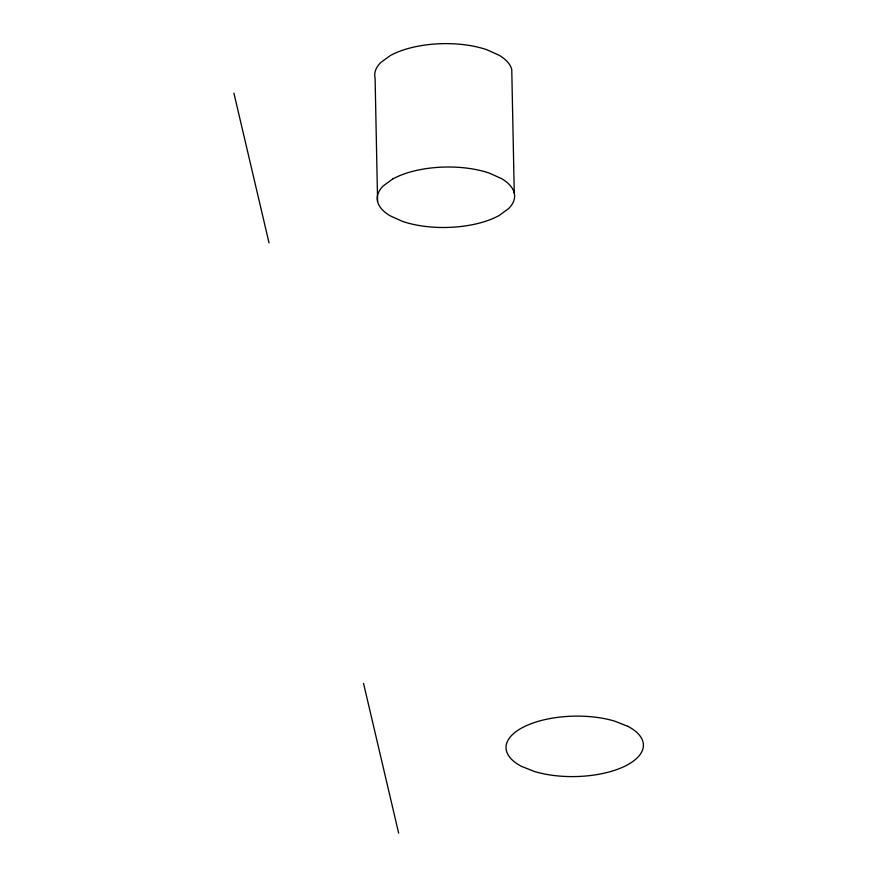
<?xml version="1.0" encoding="UTF-8"?>
<svg xmlns="http://www.w3.org/2000/svg" width="877" height="877" viewBox="0 0 877 877"><rect width="100%" height="100%" fill="white"/><g stroke="black" fill="none" stroke-linecap="round" stroke-linejoin="round"><path stroke-width="1.32" d="M233.907 93.159L269.042 242.918M363.538 683.391L398.662 833.15M514.262 193.05L511.762 69.667A68.702 30.224 -1.2 0 0 499.101 55.251L486.779 49.715A68.702 30.224 -1.2 0 0 390.144 55.668L380.739 62.53A68.702 30.224 -1.2 0 0 375.093 78.075L377.592 201.458M392.633 179.051L383.227 185.913A68.702 30.224 -1.2 0 0 390.254 215.874L402.565 221.399A68.702 30.224 -1.2 0 0 499.21 215.457L508.616 208.583A68.702 30.224 -1.2 0 0 501.589 178.634L489.278 173.098A68.702 30.224 -1.2 0 0 392.633 179.051M627.768 726.299L614.656 721.124A68.702 30.224 -1.2 0 0 524.523 726.54A68.702 30.224 -1.2 0 0 521.662 766.432L534.773 771.596A68.702 30.224 -1.2 0 0 624.906 766.18A68.702 30.224 -1.2 0 0 627.768 726.299"/></g></svg>
